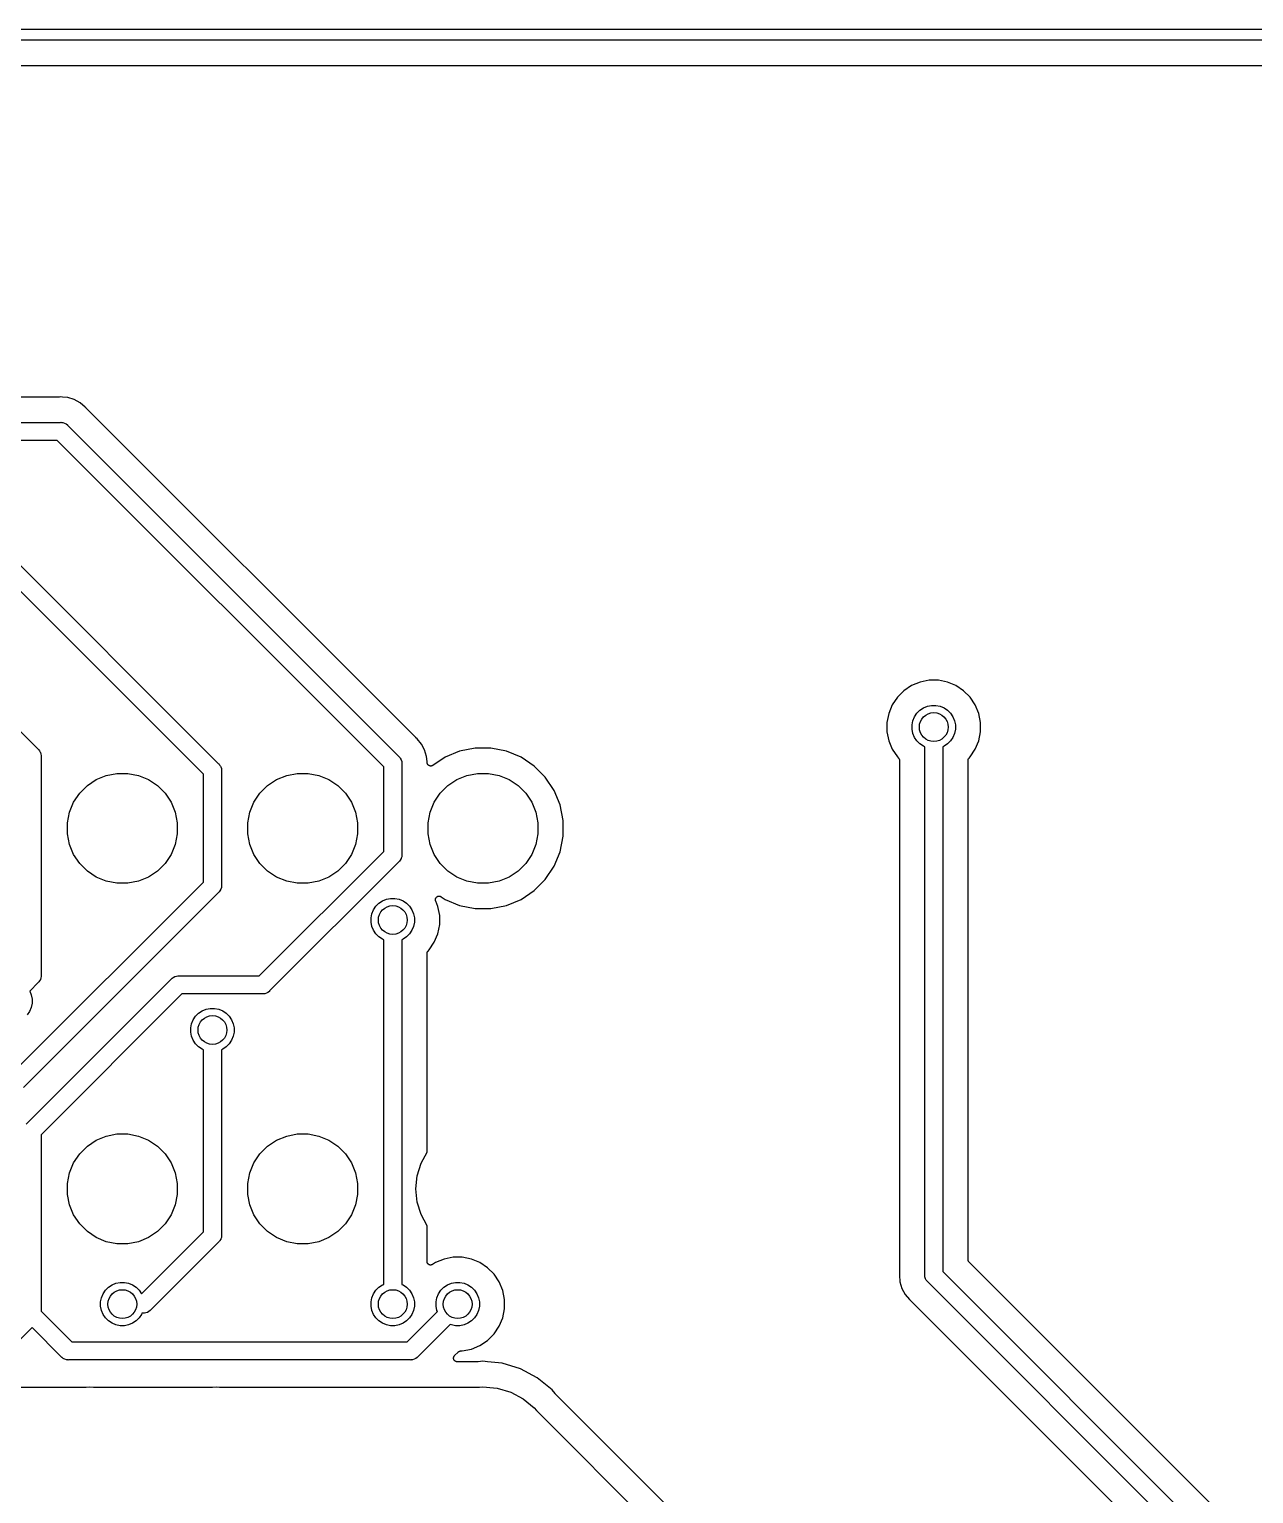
# Model space of a CAD drawing. Extents: x 3.36 to 8.33, y -5.94 to -3.6.
# Drawn here: x 7.321 to 7.99, y -4.399 to -3.599 of the extents above; entities that cross this region are included whole.
import ezdxf

# ---------------------------------------------------------------- set-up
doc = ezdxf.new("R2010")
doc.units = 0
doc.header["$MEASUREMENT"] = 0
doc.layers.add('BLACK', color=7, linetype='CONTINUOUS')

msp = doc.modelspace()

# ---------------------------------------------------------------- linework, layer by layer
at = {"layer": 'BLACK', "linetype": 'CONTINUOUS'}
for p, q in [((3.36629, -3.59941), (8.32663, -3.59941)), ((8.32382, -3.60531), (3.36909, -3.60531)), ((3.38484, -3.61909), (8.30807, -3.61909)), ((7.33757, -3.8002), (4.76283, -3.8002)), ((7.33765, -3.80019), (7.33757, -3.8002)), ((7.33773, -3.80019), (7.33765, -3.80019)), ((7.33776, -3.80019), (7.33773, -3.80019)), ((7.33858, -3.80011), (7.33776, -3.80019)), ((7.3394, -3.80019), (7.33858, -3.80011)), ((7.33941, -3.80019), (7.3394, -3.80019)), ((7.34225, -3.80047), (7.33941, -3.80019)), ((7.34577, -3.80154), (7.34225, -3.80047)), ((7.34902, -3.80327), (7.34577, -3.80154)), ((7.35187, -3.80561), (7.34902, -3.80327)), ((7.35239, -3.80625), (7.35187, -3.80561)), ((7.35245, -3.80631), (7.35239, -3.80625)), ((7.3525, -3.80637), (7.35245, -3.80631)), ((7.35252, -3.80639), (7.3525, -3.80637)), ((7.52512, -3.97899), (7.35252, -3.80639)), ((4.76205, -3.81398), (7.33834, -3.81398)), ((7.33834, -3.81398), (7.33858, -3.81395)), ((7.33858, -3.81395), (7.33882, -3.81398)), ((7.33882, -3.81398), (7.33882, -3.81398)), ((7.33882, -3.81398), (7.33955, -3.81405)), ((7.33955, -3.81405), (7.34048, -3.81433)), ((7.34048, -3.81433), (7.34133, -3.81479)), ((7.34133, -3.81479), (7.34208, -3.8154)), ((7.34208, -3.8154), (7.34223, -3.81559)), ((7.34223, -3.81559), (7.52299, -3.99635)), ((7.33654, -3.82382), (4.76385, -3.82382)), ((7.51476, -4.00204), (7.33654, -3.82382)), ((7.25956, -3.83527), (7.42457, -4.00029)), ((7.41634, -4.00598), (7.25387, -3.8435)), ((7.18801, -3.85428), (7.32614, -3.99241)), ((7.8075, -3.95571), (7.80284, -3.95764)), ((7.81244, -3.95472), (7.8075, -3.95571)), ((7.81748, -3.95472), (7.81244, -3.95472)), ((7.82243, -3.95571), (7.81748, -3.95472)), ((7.82708, -3.95764), (7.82243, -3.95571)), ((7.79508, -3.964), (7.79228, -3.96819)), ((7.79865, -3.96044), (7.79508, -3.964)), ((7.80284, -3.95764), (7.79865, -3.96044)), ((7.83127, -3.96044), (7.82708, -3.95764)), ((7.83484, -3.964), (7.83127, -3.96044)), ((7.83764, -3.96819), (7.83484, -3.964)), ((7.79035, -3.97285), (7.78937, -3.97779)), ((7.79228, -3.96819), (7.79035, -3.97285)), ((7.80449, -3.97472), (7.80579, -3.97279)), ((7.80579, -3.97279), (7.80743, -3.97114)), ((7.80743, -3.97114), (7.80937, -3.96985)), ((7.80937, -3.96985), (7.81152, -3.96896)), ((7.81152, -3.96896), (7.8138, -3.9685)), ((7.8138, -3.9685), (7.81612, -3.9685)), ((7.81612, -3.9685), (7.81841, -3.96896)), ((7.81841, -3.96896), (7.82056, -3.96985)), ((7.82056, -3.96985), (7.82249, -3.97114)), ((7.82249, -3.97114), (7.82413, -3.97279)), ((7.82413, -3.97279), (7.82543, -3.97472)), ((7.83957, -3.97285), (7.83764, -3.96819)), ((7.84055, -3.97779), (7.83957, -3.97285)), ((7.53219, -3.98606), (7.52512, -3.97899)), ((7.78937, -3.97779), (7.78937, -3.98284)), ((7.80315, -3.97915), (7.8036, -3.97687)), ((7.80315, -3.98148), (7.80315, -3.97915)), ((7.8036, -3.97687), (7.80449, -3.97472)), ((7.82543, -3.97472), (7.82632, -3.97687)), ((7.82632, -3.97687), (7.82677, -3.97915)), ((7.82677, -3.97915), (7.82677, -3.98148)), ((7.84055, -3.98284), (7.84055, -3.97779)), ((7.53225, -3.98611), (7.53219, -3.98606)), ((7.53231, -3.98617), (7.53225, -3.98611)), ((7.53233, -3.98619), (7.53231, -3.98617)), ((7.53297, -3.98671), (7.53233, -3.98619)), ((7.53531, -3.98956), (7.53297, -3.98671)), ((7.78937, -3.98284), (7.79035, -3.98778)), ((7.79035, -3.98778), (7.79228, -3.99244)), ((7.8036, -3.98376), (7.80315, -3.98148)), ((7.80449, -3.98591), (7.8036, -3.98376)), ((7.80579, -3.98784), (7.80449, -3.98591)), ((7.80743, -3.98949), (7.80579, -3.98784)), ((7.82413, -3.98784), (7.82249, -3.98949)), ((7.82543, -3.98591), (7.82413, -3.98784)), ((7.82632, -3.98376), (7.82543, -3.98591)), ((7.82677, -3.98148), (7.82632, -3.98376)), ((7.83764, -3.99244), (7.83957, -3.98778)), ((7.83957, -3.98778), (7.84055, -3.98284)), ((7.32614, -3.99241), (7.32633, -3.99257)), ((7.32633, -3.99257), (7.32649, -3.99275)), ((7.32649, -3.99275), (7.32649, -3.99275)), ((7.32649, -3.99275), (7.32695, -3.99332)), ((7.32695, -3.99332), (7.32731, -3.99399)), ((7.32731, -3.99399), (7.3274, -3.99417)), ((7.3274, -3.99417), (7.32768, -3.9951)), ((7.32768, -3.9951), (7.32776, -3.99582)), ((7.32776, -3.99582), (7.32776, -3.99582)), ((7.32776, -3.99582), (7.32778, -3.99606)), ((7.32778, -3.99606), (7.32776, -3.9963)), ((7.32776, -3.9963), (7.32776, -4.1159)), ((7.52299, -3.99635), (7.52318, -3.9965)), ((7.52318, -3.9965), (7.52334, -3.99669)), ((7.52334, -3.99669), (7.52334, -3.99669)), ((7.52334, -3.99669), (7.52359, -3.997)), ((7.53705, -3.99281), (7.53531, -3.98956)), ((7.53812, -3.99633), (7.53705, -3.99281)), ((7.53839, -3.99917), (7.53812, -3.99633)), ((7.5482, -3.99678), (7.54151, -4.00125)), ((7.55617, -3.99348), (7.5482, -3.99678)), ((7.56463, -3.9918), (7.55617, -3.99348)), ((7.57325, -3.9918), (7.56463, -3.9918)), ((7.58171, -3.99348), (7.57325, -3.9918)), ((7.58968, -3.99678), (7.58171, -3.99348)), ((7.59685, -4.00157), (7.58968, -3.99678)), ((7.79228, -3.99244), (7.79508, -3.99663)), ((7.79508, -3.99663), (7.79568, -3.99723)), ((7.80937, -3.99078), (7.80743, -3.98949)), ((7.81004, -3.99106), (7.80937, -3.99078)), ((7.81004, -4.27929), (7.81004, -3.99106)), ((7.82056, -3.99078), (7.81988, -3.99106)), ((7.81988, -3.99106), (7.81988, -4.27749)), ((7.82249, -3.98949), (7.82056, -3.99078)), ((7.83424, -3.99723), (7.83484, -3.99663)), ((7.83484, -3.99663), (7.83764, -3.99244)), ((7.42457, -4.00029), (7.42476, -4.00044)), ((7.42476, -4.00044), (7.42491, -4.00063)), ((7.42491, -4.00063), (7.42537, -4.00119)), ((7.42537, -4.00119), (7.42563, -4.00168)), ((7.42563, -4.00168), (7.42583, -4.00204)), ((7.42583, -4.00204), (7.42611, -4.00297)), ((7.42611, -4.00297), (7.42618, -4.0037)), ((7.42618, -4.0037), (7.42618, -4.0037)), ((7.42618, -4.0037), (7.4262, -4.00394)), ((7.4262, -4.00394), (7.42618, -4.00418)), ((7.42618, -4.00418), (7.42618, -4.06669)), ((7.51476, -4.04816), (7.51476, -4.00204)), ((7.52359, -3.997), (7.5238, -3.99725)), ((7.5238, -3.99725), (7.52425, -3.99811)), ((7.52425, -3.99811), (7.52454, -3.99904)), ((7.52454, -3.99904), (7.52461, -3.99976)), ((7.52461, -3.99976), (7.52461, -3.99976)), ((7.52461, -3.99976), (7.52463, -4)), ((7.52463, -4), (7.52461, -4.00024)), ((7.52461, -4.00024), (7.52461, -4.04996)), ((7.5384, -3.99918), (7.53839, -3.99917)), ((7.53846, -3.99981), (7.5384, -3.99918)), ((7.53848, -3.9999), (7.53846, -3.99981)), ((7.53848, -3.99999), (7.53848, -3.9999)), ((7.53851, -4.00008), (7.53848, -3.99999)), ((7.53853, -4.00018), (7.53851, -4.00008)), ((7.53857, -4.00027), (7.53853, -4.00018)), ((7.53859, -4.00036), (7.53857, -4.00027)), ((7.53864, -4.00045), (7.53859, -4.00036)), ((7.53868, -4.00054), (7.53864, -4.00045)), ((7.53873, -4.00061), (7.53868, -4.00054)), ((7.53877, -4.0007), (7.53873, -4.00061)), ((7.53884, -4.00077), (7.53877, -4.0007)), ((7.53889, -4.00086), (7.53884, -4.00077)), ((7.53896, -4.00092), (7.53889, -4.00086)), ((7.53901, -4.00099), (7.53896, -4.00092)), ((7.53909, -4.00106), (7.53901, -4.00099)), ((7.53916, -4.00113), (7.53909, -4.00106)), ((7.53924, -4.00118), (7.53916, -4.00113)), ((7.53931, -4.00124), (7.53924, -4.00118)), ((7.5394, -4.00129), (7.53931, -4.00124)), ((7.53948, -4.00135), (7.5394, -4.00129)), ((7.53957, -4.00138), (7.53948, -4.00135)), ((7.53965, -4.00143), (7.53957, -4.00138)), ((7.53974, -4.00146), (7.53965, -4.00143)), ((7.53984, -4.00149), (7.53974, -4.00146)), ((7.53992, -4.00151), (7.53984, -4.00149)), ((7.54001, -4.00154), (7.53992, -4.00151)), ((7.54011, -4.00155), (7.54001, -4.00154)), ((7.54021, -4.00157), (7.54011, -4.00155)), ((7.5403, -4.00157), (7.54021, -4.00157)), ((7.54039, -4.00158), (7.5403, -4.00157)), ((7.54049, -4.00157), (7.54039, -4.00158)), ((7.5406, -4.00157), (7.54049, -4.00157)), ((7.54069, -4.00156), (7.5406, -4.00157)), ((7.54078, -4.00155), (7.54069, -4.00156)), ((7.54087, -4.00152), (7.54078, -4.00155)), ((7.54097, -4.0015), (7.54087, -4.00152)), ((7.54106, -4.00147), (7.54097, -4.0015)), ((7.54115, -4.00144), (7.54106, -4.00147)), ((7.54124, -4.0014), (7.54115, -4.00144)), ((7.54133, -4.00136), (7.54124, -4.0014)), ((7.54141, -4.00131), (7.54133, -4.00136)), ((7.54149, -4.00127), (7.54141, -4.00131)), ((7.54151, -4.00125), (7.54149, -4.00127)), ((7.60295, -4.00767), (7.59685, -4.00157)), ((7.79568, -3.99723), (7.79569, -3.99723)), ((7.79569, -3.99723), (7.79569, -3.99723)), ((7.79569, -3.99723), (7.79569, -3.99723)), ((7.79569, -3.99723), (7.7957, -3.99725)), ((7.7957, -3.99725), (7.79582, -3.99739)), ((7.79582, -3.99739), (7.79593, -3.99753)), ((7.79593, -3.99753), (7.79594, -3.99754)), ((7.79594, -3.99754), (7.79594, -3.99755)), ((7.79594, -3.99755), (7.79603, -3.99771)), ((7.79603, -3.99771), (7.79611, -3.99787)), ((7.79611, -3.99787), (7.79611, -3.99788)), ((7.79611, -3.99788), (7.79612, -3.99789)), ((7.79612, -3.99789), (7.79617, -3.99806)), ((7.79617, -3.99806), (7.79622, -3.99824)), ((7.79622, -3.99824), (7.79622, -3.99825)), ((7.79622, -3.99825), (7.79623, -3.99826)), ((7.79623, -3.99826), (7.79624, -3.99844)), ((7.79624, -3.99844), (7.79626, -3.99862)), ((7.79626, -3.99862), (7.79626, -4.27851)), ((7.83366, -3.99859), (7.83368, -3.99841)), ((7.83366, -3.99861), (7.83366, -3.99859)), ((7.83366, -3.99862), (7.83366, -3.99861)), ((7.83366, -3.99861), (7.83366, -3.99861)), ((7.83366, -3.99861), (7.83366, -3.99861)), ((7.83366, -4.27097), (7.83366, -3.99862)), ((7.83368, -3.99841), (7.8337, -3.99823)), ((7.8337, -3.99821), (7.83376, -3.99804)), ((7.8337, -3.99822), (7.8337, -3.99821)), ((7.8337, -3.99823), (7.8337, -3.99822)), ((7.83376, -3.99804), (7.83381, -3.99786)), ((7.83381, -3.99786), (7.83382, -3.99785)), ((7.83382, -3.99784), (7.83391, -3.99769)), ((7.83382, -3.99785), (7.83382, -3.99784)), ((7.83391, -3.99769), (7.83399, -3.99752)), ((7.83399, -3.99752), (7.834, -3.99752)), ((7.834, -3.99752), (7.83401, -3.99751)), ((7.83401, -3.99751), (7.83412, -3.99737)), ((7.83412, -3.99737), (7.83424, -3.99723)), ((7.34879, -4.01645), (7.35297, -4.01227)), ((7.35297, -4.01227), (7.35788, -4.00899)), ((7.35788, -4.00899), (7.36334, -4.00673)), ((7.36334, -4.00673), (7.36914, -4.00557)), ((7.36914, -4.00557), (7.37505, -4.00557)), ((7.37505, -4.00557), (7.38084, -4.00673)), ((7.38084, -4.00673), (7.3863, -4.00899)), ((7.3863, -4.00899), (7.39121, -4.01227)), ((7.39121, -4.01227), (7.39539, -4.01645)), ((7.41634, -4.06489), (7.41634, -4.00598)), ((7.44721, -4.01645), (7.45139, -4.01227)), ((7.45139, -4.01227), (7.45631, -4.00899)), ((7.45631, -4.00899), (7.46177, -4.00673)), ((7.46177, -4.00673), (7.46756, -4.00557)), ((7.46756, -4.00557), (7.47347, -4.00557)), ((7.47347, -4.00557), (7.47927, -4.00673)), ((7.47927, -4.00673), (7.48473, -4.00899)), ((7.48473, -4.00899), (7.48964, -4.01227)), ((7.48964, -4.01227), (7.49382, -4.01645)), ((7.54564, -4.01645), (7.54982, -4.01227)), ((7.54982, -4.01227), (7.55473, -4.00899)), ((7.55473, -4.00899), (7.56019, -4.00673)), ((7.56019, -4.00673), (7.56599, -4.00557)), ((7.56599, -4.00557), (7.5719, -4.00557)), ((7.5719, -4.00557), (7.57769, -4.00673)), ((7.57769, -4.00673), (7.58315, -4.00899)), ((7.58315, -4.00899), (7.58806, -4.01227)), ((7.58806, -4.01227), (7.59224, -4.01645)), ((7.60774, -4.01484), (7.60295, -4.00767)), ((7.3455, -4.02136), (7.34879, -4.01645)), ((7.39539, -4.01645), (7.39868, -4.02136)), ((7.44393, -4.02136), (7.44721, -4.01645)), ((7.49382, -4.01645), (7.4971, -4.02136)), ((7.54236, -4.02136), (7.54564, -4.01645)), ((7.59224, -4.01645), (7.59553, -4.02136)), ((7.61104, -4.0228), (7.60774, -4.01484)), ((7.34209, -4.03262), (7.34324, -4.02682)), ((7.34324, -4.02682), (7.3455, -4.02136)), ((7.39868, -4.02136), (7.40094, -4.02682)), ((7.40094, -4.02682), (7.40209, -4.03262)), ((7.44052, -4.03262), (7.44167, -4.02682)), ((7.44167, -4.02682), (7.44393, -4.02136)), ((7.4971, -4.02136), (7.49936, -4.02682)), ((7.49936, -4.02682), (7.50052, -4.03262)), ((7.53894, -4.03262), (7.54009, -4.02682)), ((7.54009, -4.02682), (7.54236, -4.02136)), ((7.59553, -4.02136), (7.59779, -4.02682)), ((7.59779, -4.02682), (7.59894, -4.03262)), ((7.61272, -4.03126), (7.61104, -4.0228)), ((7.34209, -4.03853), (7.34209, -4.03262)), ((7.40209, -4.03262), (7.40209, -4.03853)), ((7.44052, -4.03853), (7.44052, -4.03262)), ((7.50052, -4.03262), (7.50052, -4.03853)), ((7.53894, -4.03853), (7.53894, -4.03262)), ((7.59894, -4.03262), (7.59894, -4.03853)), ((7.61272, -4.03989), (7.61272, -4.03126)), ((7.34324, -4.04433), (7.34209, -4.03853)), ((7.3455, -4.04979), (7.34324, -4.04433)), ((7.40094, -4.04433), (7.39868, -4.04979)), ((7.40209, -4.03853), (7.40094, -4.04433)), ((7.44167, -4.04433), (7.44052, -4.03853)), ((7.44393, -4.04979), (7.44167, -4.04433)), ((7.49936, -4.04433), (7.4971, -4.04979)), ((7.50052, -4.03853), (7.49936, -4.04433)), ((7.54009, -4.04433), (7.53894, -4.03853)), ((7.54236, -4.04979), (7.54009, -4.04433)), ((7.59779, -4.04433), (7.59553, -4.04979)), ((7.59894, -4.03853), (7.59779, -4.04433)), ((7.61104, -4.04834), (7.61272, -4.03989)), ((7.34879, -4.0547), (7.3455, -4.04979)), ((7.39868, -4.04979), (7.39539, -4.0547)), ((7.44721, -4.0547), (7.44393, -4.04979)), ((7.44678, -4.11614), (7.51476, -4.04816)), ((7.4971, -4.04979), (7.49382, -4.0547)), ((7.52425, -4.05209), (7.5238, -4.05294)), ((7.52431, -4.05189), (7.52425, -4.05209)), ((7.52454, -4.05116), (7.52431, -4.05189)), ((7.52461, -4.05044), (7.52454, -4.05116)), ((7.52461, -4.04996), (7.52463, -4.0502)), ((7.52463, -4.0502), (7.52461, -4.05044)), ((7.52461, -4.05044), (7.52461, -4.05044)), ((7.54564, -4.0547), (7.54236, -4.04979)), ((7.59553, -4.04979), (7.59224, -4.0547)), ((7.60774, -4.05631), (7.61104, -4.04834)), ((7.35297, -4.05888), (7.34879, -4.0547)), ((7.35788, -4.06216), (7.35297, -4.05888)), ((7.39121, -4.05888), (7.3863, -4.06216)), ((7.39539, -4.0547), (7.39121, -4.05888)), ((7.45139, -4.05888), (7.44721, -4.0547)), ((7.45631, -4.06216), (7.45139, -4.05888)), ((7.52299, -4.05385), (7.45247, -4.12437)), ((7.48964, -4.05888), (7.48473, -4.06216)), ((7.49382, -4.0547), (7.48964, -4.05888)), ((7.52318, -4.05369), (7.52299, -4.05385)), ((7.52334, -4.05351), (7.52318, -4.05369)), ((7.5238, -4.05294), (7.52334, -4.05351)), ((7.54982, -4.05888), (7.54564, -4.0547)), ((7.55473, -4.06216), (7.54982, -4.05888)), ((7.58806, -4.05888), (7.58315, -4.06216)), ((7.59224, -4.0547), (7.58806, -4.05888)), ((7.60295, -4.06348), (7.60774, -4.05631)), ((7.31121, -4.17002), (7.41634, -4.06489)), ((7.36334, -4.06442), (7.35788, -4.06216)), ((7.36914, -4.06557), (7.36334, -4.06442)), ((7.37505, -4.06557), (7.36914, -4.06557)), ((7.38084, -4.06442), (7.37505, -4.06557)), ((7.3863, -4.06216), (7.38084, -4.06442)), ((7.42611, -4.06789), (7.42583, -4.06882)), ((7.42618, -4.06717), (7.42611, -4.06789)), ((7.42618, -4.06669), (7.4262, -4.06693)), ((7.4262, -4.06693), (7.42618, -4.06717)), ((7.42618, -4.06717), (7.42618, -4.06717)), ((7.46177, -4.06442), (7.45631, -4.06216)), ((7.46756, -4.06557), (7.46177, -4.06442)), ((7.47347, -4.06557), (7.46756, -4.06557)), ((7.47927, -4.06442), (7.47347, -4.06557)), ((7.48473, -4.06216), (7.47927, -4.06442)), ((7.56019, -4.06442), (7.55473, -4.06216)), ((7.56599, -4.06557), (7.56019, -4.06442)), ((7.5719, -4.06557), (7.56599, -4.06557)), ((7.57769, -4.06442), (7.5719, -4.06557)), ((7.58315, -4.06216), (7.57769, -4.06442)), ((7.59685, -4.06958), (7.60295, -4.06348)), ((7.42457, -4.07058), (7.31816, -4.17698)), ((7.42476, -4.07043), (7.42457, -4.07058)), ((7.42491, -4.07024), (7.42476, -4.07043)), ((7.42533, -4.06973), (7.42491, -4.07024)), ((7.42491, -4.07024), (7.42491, -4.07024)), ((7.42537, -4.06968), (7.42533, -4.06973)), ((7.42583, -4.06882), (7.42537, -4.06968)), ((7.51051, -4.0781), (7.51216, -4.07646)), ((7.51216, -4.07646), (7.51409, -4.07516)), ((7.51409, -4.07516), (7.51624, -4.07427)), ((7.51624, -4.07427), (7.51852, -4.07382)), ((7.51852, -4.07382), (7.52085, -4.07382)), ((7.52085, -4.07382), (7.52313, -4.07427)), ((7.52313, -4.07427), (7.52528, -4.07516)), ((7.52528, -4.07516), (7.52721, -4.07646)), ((7.52721, -4.07646), (7.52886, -4.0781)), ((7.54296, -4.07452), (7.54298, -4.07433)), ((7.54296, -4.07453), (7.54296, -4.07452)), ((7.54297, -4.07472), (7.54296, -4.07453)), ((7.54296, -4.07453), (7.54296, -4.07453)), ((7.54299, -4.07491), (7.54297, -4.07472)), ((7.54298, -4.07433), (7.543, -4.07415)), ((7.54304, -4.07509), (7.54299, -4.07491)), ((7.54299, -4.07491), (7.54299, -4.07491)), ((7.54299, -4.07491), (7.54299, -4.07491)), ((7.543, -4.07414), (7.54306, -4.07396)), ((7.543, -4.07415), (7.543, -4.07414)), ((7.543, -4.07414), (7.543, -4.07414)), ((7.5431, -4.07528), (7.54304, -4.07509)), ((7.54306, -4.07396), (7.54311, -4.07378)), ((7.54311, -4.0753), (7.5431, -4.07528)), ((7.5431, -4.07528), (7.5431, -4.07528)), ((7.5431, -4.07528), (7.5431, -4.07528)), ((7.5431, -4.07528), (7.5431, -4.07528)), ((7.54311, -4.07378), (7.5432, -4.07361)), ((7.54311, -4.07378), (7.54311, -4.07378)), ((7.54311, -4.07378), (7.54311, -4.07378)), ((7.54429, -4.07817), (7.54311, -4.0753)), ((7.5432, -4.07361), (7.5433, -4.07344)), ((7.5433, -4.07344), (7.54341, -4.0733)), ((7.5433, -4.07344), (7.5433, -4.07344)), ((7.5433, -4.07344), (7.5433, -4.07344)), ((7.54341, -4.0733), (7.54354, -4.07315)), ((7.54354, -4.07314), (7.54369, -4.07303)), ((7.54354, -4.07315), (7.54354, -4.07314)), ((7.54354, -4.07315), (7.54354, -4.07315)), ((7.54369, -4.07303), (7.54384, -4.07291)), ((7.54384, -4.0729), (7.544, -4.07282)), ((7.54384, -4.07291), (7.54384, -4.0729)), ((7.54384, -4.0729), (7.54384, -4.0729)), ((7.544, -4.07282), (7.54418, -4.07273)), ((7.54418, -4.07272), (7.54436, -4.07267)), ((7.54418, -4.07273), (7.54418, -4.07272)), ((7.54418, -4.07273), (7.54418, -4.07273)), ((7.54436, -4.07267), (7.54455, -4.07262)), ((7.54455, -4.07262), (7.54473, -4.0726)), ((7.54455, -4.07262), (7.54455, -4.07262)), ((7.54455, -4.07262), (7.54455, -4.07262)), ((7.54473, -4.0726), (7.54493, -4.07258)), ((7.54493, -4.07258), (7.54493, -4.07258)), ((7.54493, -4.07258), (7.54493, -4.07258)), ((7.54493, -4.07258), (7.54512, -4.0726)), ((7.54512, -4.0726), (7.54531, -4.07262)), ((7.54531, -4.07262), (7.54531, -4.07262)), ((7.54531, -4.07262), (7.54532, -4.07262)), ((7.54532, -4.07262), (7.5455, -4.07268)), ((7.5455, -4.07268), (7.54568, -4.07273)), ((7.54568, -4.07273), (7.54568, -4.07273)), ((7.54568, -4.07273), (7.54568, -4.07273)), ((7.54568, -4.07273), (7.54586, -4.07282)), ((7.54586, -4.07282), (7.54602, -4.07291)), ((7.54602, -4.07291), (7.5482, -4.07437)), ((7.5482, -4.07437), (7.55617, -4.07767)), ((7.58171, -4.07767), (7.58968, -4.07437)), ((7.58968, -4.07437), (7.59685, -4.06958)), ((7.50787, -4.08447), (7.50833, -4.08218)), ((7.50787, -4.08679), (7.50787, -4.08447)), ((7.50833, -4.08218), (7.50922, -4.08004)), ((7.50922, -4.08004), (7.51051, -4.0781)), ((7.52886, -4.0781), (7.53015, -4.08004)), ((7.53015, -4.08004), (7.53104, -4.08218)), ((7.53104, -4.08218), (7.5315, -4.08447)), ((7.5315, -4.08447), (7.5315, -4.08679)), ((7.54528, -4.08311), (7.54429, -4.07817)), ((7.54528, -4.08815), (7.54528, -4.08311)), ((7.55617, -4.07767), (7.56463, -4.07935)), ((7.56463, -4.07935), (7.57325, -4.07935)), ((7.57325, -4.07935), (7.58171, -4.07767)), ((7.50833, -4.08908), (7.50787, -4.08679)), ((7.50922, -4.09122), (7.50833, -4.08908)), ((7.51051, -4.09316), (7.50922, -4.09122)), ((7.53015, -4.09122), (7.52886, -4.09316)), ((7.53104, -4.08908), (7.53015, -4.09122)), ((7.5315, -4.08679), (7.53104, -4.08908)), ((7.54429, -4.09309), (7.54528, -4.08815)), ((7.51216, -4.0948), (7.51051, -4.09316)), ((7.51409, -4.0961), (7.51216, -4.0948)), ((7.51476, -4.09638), (7.51409, -4.0961)), ((7.51476, -4.28453), (7.51476, -4.09638)), ((7.52528, -4.0961), (7.52461, -4.09638)), ((7.52461, -4.09638), (7.52461, -4.28453)), ((7.52721, -4.0948), (7.52528, -4.0961)), ((7.52886, -4.09316), (7.52721, -4.0948)), ((7.53956, -4.10194), (7.54236, -4.09775)), ((7.54236, -4.09775), (7.54429, -4.09309)), ((7.53839, -4.10391), (7.53841, -4.10373)), ((7.53839, -4.10393), (7.53839, -4.10391)), ((7.53839, -4.10394), (7.53839, -4.10393)), ((7.53839, -4.10393), (7.53839, -4.10393)), ((7.53839, -4.10393), (7.53839, -4.10393)), ((7.53839, -4.21234), (7.53839, -4.10394)), ((7.53841, -4.10373), (7.53842, -4.10355)), ((7.53842, -4.10355), (7.53843, -4.10354)), ((7.53843, -4.10353), (7.53848, -4.10335)), ((7.53843, -4.10354), (7.53843, -4.10353)), ((7.53848, -4.10335), (7.53854, -4.10318)), ((7.53854, -4.10317), (7.53855, -4.10316)), ((7.53854, -4.10318), (7.53854, -4.10317)), ((7.53855, -4.10316), (7.53863, -4.103)), ((7.53863, -4.103), (7.53872, -4.10284)), ((7.53872, -4.10284), (7.53873, -4.10283)), ((7.53873, -4.10282), (7.53885, -4.10268)), ((7.53873, -4.10283), (7.53873, -4.10282)), ((7.53885, -4.10268), (7.53896, -4.10254)), ((7.53896, -4.10254), (7.53956, -4.10194)), ((7.32776, -4.11638), (7.32768, -4.11711)), ((7.32776, -4.1159), (7.32778, -4.11614)), ((7.32778, -4.11614), (7.32776, -4.11638)), ((7.32776, -4.11638), (7.32776, -4.11638)), ((7.39981, -4.11695), (7.40067, -4.11649)), ((7.40067, -4.11649), (7.40159, -4.11621)), ((7.40067, -4.11649), (7.40067, -4.11649)), ((7.40159, -4.11621), (7.40232, -4.11614)), ((7.40232, -4.11614), (7.40256, -4.11612)), ((7.40232, -4.11614), (7.40232, -4.11614)), ((7.40256, -4.11612), (7.4028, -4.11614)), ((7.4028, -4.11614), (7.44678, -4.11614)), ((7.31953, -4.19714), (7.39891, -4.11775)), ((7.32614, -4.11979), (7.32153, -4.12441)), ((7.32153, -4.12441), (7.32238, -4.12648)), ((7.32633, -4.11964), (7.32614, -4.11979)), ((7.32649, -4.11945), (7.32633, -4.11964)), ((7.32695, -4.11889), (7.32649, -4.11945)), ((7.32649, -4.11945), (7.32649, -4.11945)), ((7.3274, -4.11803), (7.32695, -4.11888)), ((7.32695, -4.11888), (7.32695, -4.11889)), ((7.32768, -4.11711), (7.3274, -4.11803)), ((7.39891, -4.11775), (7.39906, -4.11757)), ((7.39906, -4.11757), (7.39929, -4.11738)), ((7.39929, -4.11738), (7.39981, -4.11695)), ((7.45232, -4.12456), (7.45157, -4.12517)), ((7.45247, -4.12437), (7.45232, -4.12456)), ((7.32238, -4.12648), (7.32283, -4.12876)), ((7.32283, -4.13108), (7.32238, -4.13337)), ((7.32283, -4.12876), (7.32283, -4.13108)), ((7.4046, -4.12598), (7.32776, -4.20283)), ((7.44858, -4.12598), (7.4046, -4.12598)), ((7.44882, -4.12601), (7.44858, -4.12598)), ((7.44906, -4.12598), (7.44882, -4.12601)), ((7.44978, -4.12591), (7.44906, -4.12598)), ((7.44906, -4.12598), (7.44906, -4.12598)), ((7.45071, -4.12563), (7.44978, -4.12591)), ((7.45157, -4.12517), (7.45071, -4.12563)), ((7.32149, -4.13552), (7.3202, -4.13745)), ((7.32238, -4.13337), (7.32149, -4.13552)), ((7.4099, -4.14222), (7.41079, -4.14007)), ((7.41079, -4.14007), (7.41209, -4.13814)), ((7.41209, -4.13814), (7.41373, -4.1365)), ((7.41373, -4.1365), (7.41567, -4.1352)), ((7.41567, -4.1352), (7.41781, -4.13431)), ((7.41781, -4.13431), (7.4201, -4.13386)), ((7.4201, -4.13386), (7.42242, -4.13386)), ((7.42242, -4.13386), (7.4247, -4.13431)), ((7.4247, -4.13431), (7.42685, -4.1352)), ((7.42685, -4.1352), (7.42879, -4.1365)), ((7.42879, -4.1365), (7.43043, -4.13814)), ((7.43043, -4.13814), (7.43173, -4.14007)), ((7.43173, -4.14007), (7.43262, -4.14222)), ((7.40945, -4.14451), (7.4099, -4.14222)), ((7.40945, -4.14683), (7.40945, -4.14451)), ((7.4099, -4.14911), (7.40945, -4.14683)), ((7.43262, -4.14222), (7.43307, -4.14451)), ((7.43307, -4.14683), (7.43262, -4.14911)), ((7.43307, -4.14451), (7.43307, -4.14683)), ((7.41079, -4.15126), (7.4099, -4.14911)), ((7.41209, -4.1532), (7.41079, -4.15126)), ((7.41373, -4.15484), (7.41209, -4.1532)), ((7.41567, -4.15614), (7.41373, -4.15484)), ((7.41634, -4.15642), (7.41567, -4.15614)), ((7.41634, -4.25584), (7.41634, -4.15642)), ((7.42685, -4.15614), (7.42618, -4.15641)), ((7.42618, -4.15641), (7.42618, -4.25763)), ((7.42879, -4.15484), (7.42685, -4.15614)), ((7.43043, -4.1532), (7.42879, -4.15484)), ((7.43173, -4.15126), (7.43043, -4.1532)), ((7.43262, -4.14911), (7.43173, -4.15126)), ((7.32776, -4.20283), (7.32776, -4.29914)), ((7.35788, -4.20584), (7.36334, -4.20358)), ((7.36334, -4.20358), (7.36914, -4.20243)), ((7.36914, -4.20243), (7.37505, -4.20243)), ((7.37505, -4.20243), (7.38084, -4.20358)), ((7.38084, -4.20358), (7.3863, -4.20584)), ((7.45631, -4.20584), (7.46177, -4.20358)), ((7.46177, -4.20358), (7.46756, -4.20243)), ((7.46756, -4.20243), (7.47347, -4.20243)), ((7.47347, -4.20243), (7.47927, -4.20358)), ((7.47927, -4.20358), (7.48473, -4.20584)), ((7.34879, -4.2133), (7.35297, -4.20912)), ((7.35297, -4.20912), (7.35788, -4.20584)), ((7.3863, -4.20584), (7.39121, -4.20912)), ((7.39121, -4.20912), (7.39539, -4.2133)), ((7.44721, -4.2133), (7.45139, -4.20912)), ((7.45139, -4.20912), (7.45631, -4.20584)), ((7.48473, -4.20584), (7.48964, -4.20912)), ((7.48964, -4.20912), (7.49382, -4.2133)), ((7.53513, -4.21842), (7.53839, -4.21234)), ((7.34324, -4.22367), (7.3455, -4.21821)), ((7.3455, -4.21821), (7.34879, -4.2133)), ((7.39539, -4.2133), (7.39868, -4.21821)), ((7.39868, -4.21821), (7.40094, -4.22367)), ((7.44167, -4.22367), (7.44393, -4.21821)), ((7.44393, -4.21821), (7.44721, -4.2133)), ((7.49382, -4.2133), (7.4971, -4.21821)), ((7.4971, -4.21821), (7.49936, -4.22367)), ((7.53305, -4.22529), (7.53513, -4.21842)), ((7.34209, -4.22947), (7.34324, -4.22367)), ((7.40094, -4.22367), (7.40209, -4.22947)), ((7.44052, -4.22947), (7.44167, -4.22367)), ((7.49936, -4.22367), (7.50052, -4.22947)), ((7.53235, -4.23243), (7.53305, -4.22529)), ((7.34209, -4.23538), (7.34209, -4.22947)), ((7.34324, -4.24118), (7.34209, -4.23538)), ((7.40209, -4.23538), (7.40094, -4.24118)), ((7.40209, -4.22947), (7.40209, -4.23538)), ((7.44052, -4.23538), (7.44052, -4.22947)), ((7.44167, -4.24118), (7.44052, -4.23538)), ((7.50052, -4.23538), (7.49936, -4.24118)), ((7.50052, -4.22947), (7.50052, -4.23538)), ((7.53305, -4.23956), (7.53235, -4.23243)), ((7.3455, -4.24664), (7.34324, -4.24118)), ((7.40094, -4.24118), (7.39868, -4.24664)), ((7.44393, -4.24664), (7.44167, -4.24118)), ((7.49936, -4.24118), (7.4971, -4.24664)), ((7.53513, -4.24643), (7.53305, -4.23956)), ((7.34879, -4.25155), (7.3455, -4.24664)), ((7.35297, -4.25573), (7.34879, -4.25155)), ((7.39539, -4.25155), (7.39121, -4.25573)), ((7.39868, -4.24664), (7.39539, -4.25155)), ((7.44721, -4.25155), (7.44393, -4.24664)), ((7.45139, -4.25573), (7.44721, -4.25155)), ((7.49382, -4.25155), (7.48964, -4.25573)), ((7.4971, -4.24664), (7.49382, -4.25155)), ((7.53839, -4.25251), (7.53513, -4.24643)), ((7.53839, -4.272), (7.53839, -4.25251)), ((7.35788, -4.25901), (7.35297, -4.25573)), ((7.36334, -4.26127), (7.35788, -4.25901)), ((7.3863, -4.25901), (7.38084, -4.26127)), ((7.38251, -4.28967), (7.41634, -4.25584)), ((7.39121, -4.25573), (7.3863, -4.25901)), ((7.42537, -4.26062), (7.42518, -4.26085)), ((7.42583, -4.25977), (7.42537, -4.26062)), ((7.42586, -4.25966), (7.42583, -4.25977)), ((7.42611, -4.25884), (7.42586, -4.25966)), ((7.42618, -4.25812), (7.42611, -4.25884)), ((7.42618, -4.25763), (7.4262, -4.25787)), ((7.4262, -4.25787), (7.42618, -4.25812)), ((7.42618, -4.25812), (7.42618, -4.25812)), ((7.45631, -4.25901), (7.45139, -4.25573)), ((7.46177, -4.26127), (7.45631, -4.25901)), ((7.48473, -4.25901), (7.47927, -4.26127)), ((7.48964, -4.25573), (7.48473, -4.25901)), ((7.36914, -4.26243), (7.36334, -4.26127)), ((7.37505, -4.26243), (7.36914, -4.26243)), ((7.38084, -4.26127), (7.37505, -4.26243)), ((7.42457, -4.26152), (7.38751, -4.29858)), ((7.42476, -4.26137), (7.42457, -4.26152)), ((7.42518, -4.26085), (7.42476, -4.26137)), ((7.46756, -4.26243), (7.46177, -4.26127)), ((7.47347, -4.26243), (7.46756, -4.26243)), ((7.47927, -4.26127), (7.47347, -4.26243)), ((7.5384, -4.27218), (7.53839, -4.272)), ((7.53842, -4.27237), (7.5384, -4.27218)), ((7.53842, -4.27238), (7.53842, -4.27237)), ((7.53842, -4.27237), (7.53842, -4.27237)), ((7.53848, -4.27256), (7.53842, -4.27238)), ((7.53853, -4.27274), (7.53848, -4.27256)), ((7.53853, -4.27275), (7.53853, -4.27274)), ((7.53853, -4.27274), (7.53853, -4.27274)), ((7.53862, -4.27291), (7.53853, -4.27275)), ((7.53871, -4.27308), (7.53862, -4.27291)), ((7.53883, -4.27323), (7.53871, -4.27308)), ((7.53871, -4.27308), (7.53871, -4.27308)), ((7.53871, -4.27308), (7.53871, -4.27308)), ((7.53895, -4.27338), (7.53883, -4.27323)), ((7.53896, -4.27338), (7.53895, -4.27338)), ((7.53895, -4.27338), (7.53895, -4.27338)), ((7.53911, -4.27351), (7.53896, -4.27338)), ((7.53925, -4.27362), (7.53911, -4.27351)), ((7.53925, -4.27363), (7.53925, -4.27362)), ((7.53925, -4.27362), (7.53925, -4.27362)), ((7.53942, -4.27372), (7.53925, -4.27363)), ((7.53958, -4.27381), (7.53942, -4.27372)), ((7.53959, -4.27381), (7.53958, -4.27381)), ((7.53977, -4.27387), (7.53959, -4.27381)), ((7.53959, -4.27381), (7.53959, -4.27381)), ((7.53995, -4.27392), (7.53977, -4.27387)), ((7.53996, -4.27392), (7.53995, -4.27392)), ((7.53995, -4.27392), (7.53995, -4.27392)), ((7.54015, -4.27394), (7.53996, -4.27392)), ((7.54033, -4.27396), (7.54015, -4.27394)), ((7.54034, -4.27396), (7.54033, -4.27396)), ((7.54052, -4.27395), (7.54034, -4.27396)), ((7.54034, -4.27396), (7.54034, -4.27396)), ((7.54071, -4.27393), (7.54052, -4.27395)), ((7.54072, -4.27393), (7.54071, -4.27393)), ((7.5409, -4.27388), (7.54072, -4.27393)), ((7.54072, -4.27393), (7.54072, -4.27393)), ((7.54108, -4.27382), (7.5409, -4.27388)), ((7.54109, -4.27382), (7.54108, -4.27382)), ((7.54126, -4.27373), (7.54109, -4.27382)), ((7.54109, -4.27382), (7.54109, -4.27382)), ((7.54143, -4.27365), (7.54126, -4.27373)), ((7.54145, -4.27363), (7.54143, -4.27364)), ((7.54143, -4.27364), (7.54143, -4.27364)), ((7.54143, -4.27364), (7.54143, -4.27364)), ((7.54143, -4.27364), (7.54143, -4.27365)), ((7.543, -4.2726), (7.54145, -4.27363)), ((7.54765, -4.27067), (7.543, -4.2726)), ((7.5526, -4.26969), (7.54765, -4.27067)), ((7.55764, -4.26969), (7.5526, -4.26969)), ((7.56258, -4.27067), (7.55764, -4.26969)), ((7.56724, -4.2726), (7.56258, -4.27067)), ((7.57143, -4.2754), (7.56724, -4.2726)), ((7.575, -4.27896), (7.57143, -4.2754)), ((7.83368, -4.27115), (7.83366, -4.27097)), ((7.83369, -4.27133), (7.83368, -4.27115)), ((7.8337, -4.27134), (7.83369, -4.27133)), ((7.8337, -4.27135), (7.8337, -4.27134)), ((7.83375, -4.27152), (7.8337, -4.27135)), ((7.8338, -4.2717), (7.83375, -4.27152)), ((7.83381, -4.27171), (7.8338, -4.2717)), ((7.83381, -4.27172), (7.83381, -4.27171)), ((7.8339, -4.27188), (7.83381, -4.27172)), ((7.83398, -4.27204), (7.8339, -4.27188)), ((7.83399, -4.27205), (7.83398, -4.27204)), ((7.83399, -4.27206), (7.83399, -4.27205)), ((7.83411, -4.2722), (7.83399, -4.27206)), ((7.83422, -4.27234), (7.83411, -4.2722)), ((7.83423, -4.27235), (7.83422, -4.27234)), ((7.83424, -4.27236), (7.83423, -4.27235)), ((7.83423, -4.27235), (7.83423, -4.27235)), ((7.83423, -4.27235), (7.83423, -4.27235)), ((7.99479, -4.43291), (7.83424, -4.27236)), ((7.36645, -4.28481), (7.3686, -4.28392)), ((7.3686, -4.28392), (7.37088, -4.28346)), ((7.37088, -4.28346), (7.37321, -4.28346)), ((7.37321, -4.28346), (7.37549, -4.28392)), ((7.37549, -4.28392), (7.37764, -4.28481)), ((7.51409, -4.28481), (7.51476, -4.28453)), ((7.52461, -4.28453), (7.52528, -4.28481)), ((7.54952, -4.28481), (7.55167, -4.28392)), ((7.55167, -4.28392), (7.55395, -4.28346)), ((7.55395, -4.28346), (7.55628, -4.28346)), ((7.55628, -4.28346), (7.55856, -4.28392)), ((7.55856, -4.28392), (7.56071, -4.28481)), ((7.5778, -4.28315), (7.575, -4.27896)), ((7.57973, -4.28781), (7.5778, -4.28315)), ((7.79625, -4.27871), (7.79617, -4.27953)), ((7.79617, -4.27953), (7.79653, -4.28319)), ((7.79626, -4.27854), (7.79625, -4.27862)), ((7.79625, -4.27862), (7.79625, -4.27871)), ((7.79626, -4.27851), (7.79626, -4.27854)), ((7.79653, -4.28319), (7.7976, -4.28672)), ((7.81002, -4.27953), (7.81004, -4.27929)), ((7.81004, -4.27977), (7.81002, -4.27953)), ((7.8101, -4.2804), (7.81004, -4.27977)), ((7.81011, -4.28049), (7.8101, -4.2804)), ((7.81039, -4.28142), (7.81011, -4.28049)), ((7.81085, -4.28227), (7.81039, -4.28142)), ((7.81116, -4.28265), (7.81085, -4.28227)), ((7.81146, -4.28302), (7.81116, -4.28265)), ((7.81165, -4.28318), (7.81146, -4.28302)), ((7.97736, -4.44889), (7.81165, -4.28318)), ((7.81988, -4.27749), (7.98559, -4.4432)), ((7.36024, -4.29411), (7.36069, -4.29183)), ((7.36069, -4.29183), (7.36158, -4.28968)), ((7.36158, -4.28968), (7.36287, -4.28775)), ((7.36287, -4.28775), (7.36452, -4.2861)), ((7.36452, -4.2861), (7.36645, -4.28481)), ((7.37764, -4.28481), (7.37958, -4.2861)), ((7.37958, -4.2861), (7.38122, -4.28775)), ((7.38122, -4.28775), (7.38251, -4.28967)), ((7.50787, -4.29411), (7.50833, -4.29183)), ((7.50833, -4.29183), (7.50922, -4.28968)), ((7.50922, -4.28968), (7.51051, -4.28775)), ((7.51051, -4.28775), (7.51216, -4.2861)), ((7.51216, -4.2861), (7.51409, -4.28481)), ((7.52528, -4.28481), (7.52721, -4.2861)), ((7.52721, -4.2861), (7.52886, -4.28775)), ((7.52886, -4.28775), (7.53015, -4.28968)), ((7.53015, -4.28968), (7.53104, -4.29183)), ((7.53104, -4.29183), (7.5315, -4.29411)), ((7.54331, -4.29411), (7.54376, -4.29183)), ((7.54376, -4.29183), (7.54465, -4.28968)), ((7.54465, -4.28968), (7.54594, -4.28775)), ((7.54594, -4.28775), (7.54759, -4.2861)), ((7.54759, -4.2861), (7.54952, -4.28481)), ((7.56071, -4.28481), (7.56265, -4.2861)), ((7.56265, -4.2861), (7.56429, -4.28775)), ((7.56429, -4.28775), (7.56558, -4.28968)), ((7.56558, -4.28968), (7.56648, -4.29183)), ((7.56648, -4.29183), (7.56693, -4.29411)), ((7.58071, -4.29276), (7.57973, -4.28781)), ((7.7976, -4.28672), (7.79934, -4.28997)), ((7.79934, -4.28997), (7.80167, -4.29281)), ((7.32776, -4.29914), (7.34456, -4.31594)), ((7.36024, -4.29644), (7.36024, -4.29411)), ((7.36069, -4.29872), (7.36024, -4.29644)), ((7.36158, -4.30087), (7.36069, -4.29872)), ((7.38279, -4.3002), (7.38251, -4.30087)), ((7.38362, -4.3002), (7.38279, -4.3002)), ((7.38386, -4.30022), (7.38362, -4.3002)), ((7.3841, -4.3002), (7.38386, -4.30022)), ((7.38482, -4.30013), (7.3841, -4.3002)), ((7.3841, -4.3002), (7.3841, -4.3002)), ((7.38575, -4.29984), (7.38482, -4.30013)), ((7.38661, -4.29939), (7.38575, -4.29984)), ((7.38735, -4.29877), (7.38661, -4.29939)), ((7.38751, -4.29858), (7.38735, -4.29877)), ((7.50787, -4.29644), (7.50787, -4.29411)), ((7.50833, -4.29872), (7.50787, -4.29644)), ((7.50922, -4.30087), (7.50833, -4.29872)), ((7.52749, -4.31594), (7.54404, -4.29939)), ((7.53104, -4.29872), (7.53015, -4.30087)), ((7.5315, -4.29644), (7.53104, -4.29872)), ((7.5315, -4.29411), (7.5315, -4.29644)), ((7.54331, -4.29644), (7.54331, -4.29411)), ((7.54376, -4.29872), (7.54331, -4.29644)), ((7.54404, -4.29939), (7.54376, -4.29872)), ((7.56648, -4.29872), (7.56558, -4.30087)), ((7.56693, -4.29644), (7.56648, -4.29872)), ((7.56693, -4.29411), (7.56693, -4.29644)), ((7.57973, -4.30274), (7.58071, -4.2978)), ((7.58071, -4.2978), (7.58071, -4.29276)), ((7.80167, -4.29281), (7.80231, -4.29334)), ((7.80231, -4.29334), (7.80233, -4.29336)), ((7.80233, -4.29336), (7.80239, -4.29342)), ((7.80239, -4.29342), (7.80246, -4.29347)), ((7.80246, -4.29347), (7.96301, -4.45402)), ((7.32283, -4.30814), (7.30089, -4.33008)), ((7.33887, -4.32418), (7.32283, -4.30814)), ((7.36287, -4.3028), (7.36158, -4.30087)), ((7.36452, -4.30445), (7.36287, -4.3028)), ((7.36645, -4.30574), (7.36452, -4.30445)), ((7.3686, -4.30663), (7.36645, -4.30574)), ((7.37088, -4.30709), (7.3686, -4.30663)), ((7.37321, -4.30709), (7.37088, -4.30709)), ((7.37549, -4.30663), (7.37321, -4.30709)), ((7.37764, -4.30574), (7.37549, -4.30663)), ((7.37958, -4.30445), (7.37764, -4.30574)), ((7.38122, -4.3028), (7.37958, -4.30445)), ((7.38251, -4.30087), (7.38122, -4.3028)), ((7.51051, -4.3028), (7.50922, -4.30087)), ((7.51216, -4.30445), (7.51051, -4.3028)), ((7.51409, -4.30574), (7.51216, -4.30445)), ((7.51624, -4.30663), (7.51409, -4.30574)), ((7.51852, -4.30709), (7.51624, -4.30663)), ((7.52085, -4.30709), (7.51852, -4.30709)), ((7.52313, -4.30663), (7.52085, -4.30709)), ((7.52528, -4.30574), (7.52313, -4.30663)), ((7.52721, -4.30445), (7.52528, -4.30574)), ((7.52886, -4.3028), (7.52721, -4.30445)), ((7.53015, -4.30087), (7.52886, -4.3028)), ((7.551, -4.30635), (7.53318, -4.32418)), ((7.55167, -4.30663), (7.551, -4.30635)), ((7.55395, -4.30709), (7.55167, -4.30663)), ((7.55628, -4.30709), (7.55395, -4.30709)), ((7.55856, -4.30663), (7.55628, -4.30709)), ((7.56071, -4.30574), (7.55856, -4.30663)), ((7.56265, -4.30445), (7.56071, -4.30574)), ((7.56429, -4.3028), (7.56265, -4.30445)), ((7.56558, -4.30087), (7.56429, -4.3028)), ((7.575, -4.31159), (7.5778, -4.3074)), ((7.5778, -4.3074), (7.57973, -4.30274)), ((7.34456, -4.31594), (7.52749, -4.31594)), ((7.56724, -4.31795), (7.57143, -4.31515)), ((7.57143, -4.31515), (7.575, -4.31159)), ((7.33902, -4.32436), (7.33887, -4.32418)), ((7.33921, -4.32452), (7.33902, -4.32436)), ((7.33977, -4.32498), (7.33921, -4.32452)), ((7.53302, -4.32436), (7.53227, -4.32498)), ((7.53318, -4.32418), (7.53302, -4.32436)), ((7.55285, -4.32479), (7.55287, -4.3246)), ((7.55287, -4.3246), (7.55289, -4.32441)), ((7.55289, -4.32441), (7.55295, -4.32422)), ((7.55289, -4.32441), (7.55289, -4.32441)), ((7.55289, -4.32441), (7.55289, -4.32441)), ((7.55295, -4.32422), (7.553, -4.32405)), ((7.553, -4.32405), (7.55301, -4.32404)), ((7.55301, -4.32404), (7.55309, -4.32388)), ((7.55301, -4.32404), (7.55301, -4.32404)), ((7.55309, -4.32388), (7.55319, -4.32371)), ((7.55319, -4.3237), (7.55331, -4.32355)), ((7.55319, -4.32371), (7.55319, -4.3237)), ((7.55319, -4.32371), (7.55319, -4.32371)), ((7.55331, -4.32355), (7.55343, -4.32341)), ((7.55343, -4.32341), (7.5554, -4.32144)), ((7.55343, -4.32341), (7.55343, -4.32341)), ((7.55343, -4.32341), (7.55343, -4.32341)), ((7.55343, -4.32341), (7.55343, -4.32341)), ((7.5554, -4.32144), (7.55542, -4.32142)), ((7.5554, -4.32144), (7.5554, -4.32144)), ((7.5554, -4.32144), (7.5554, -4.32144)), ((7.5554, -4.32144), (7.5554, -4.32144)), ((7.55542, -4.32142), (7.55556, -4.32131)), ((7.55556, -4.32131), (7.5557, -4.3212)), ((7.5557, -4.3212), (7.55571, -4.32119)), ((7.55571, -4.32119), (7.55572, -4.32118)), ((7.55572, -4.32118), (7.55588, -4.3211)), ((7.55588, -4.3211), (7.55604, -4.32101)), ((7.55604, -4.32101), (7.55605, -4.32101)), ((7.55605, -4.32101), (7.55606, -4.32101)), ((7.55606, -4.32101), (7.55623, -4.32096)), ((7.55623, -4.32096), (7.55641, -4.3209)), ((7.55641, -4.3209), (7.55642, -4.3209)), ((7.55642, -4.3209), (7.55643, -4.3209)), ((7.55643, -4.3209), (7.55661, -4.32088)), ((7.55661, -4.32088), (7.55679, -4.32087)), ((7.55679, -4.32087), (7.55764, -4.32087)), ((7.55764, -4.32087), (7.56258, -4.31988)), ((7.56258, -4.31988), (7.56724, -4.31795)), ((7.34019, -4.3252), (7.33977, -4.32498)), ((7.34063, -4.32543), (7.34019, -4.3252)), ((7.34155, -4.32572), (7.34063, -4.32543)), ((7.34228, -4.32579), (7.34155, -4.32572)), ((7.34252, -4.32581), (7.34228, -4.32579)), ((7.34228, -4.32579), (7.34228, -4.32579)), ((7.34276, -4.32579), (7.34252, -4.32581)), ((7.52929, -4.32579), (7.34276, -4.32579)), ((7.52953, -4.32581), (7.52929, -4.32579)), ((7.52977, -4.32579), (7.52953, -4.32581)), ((7.53049, -4.32572), (7.52977, -4.32579)), ((7.52977, -4.32579), (7.52977, -4.32579)), ((7.53142, -4.32543), (7.53049, -4.32572)), ((7.53227, -4.32498), (7.53142, -4.32543)), ((7.55285, -4.3248), (7.55285, -4.32479)), ((7.55285, -4.32479), (7.55285, -4.32479)), ((7.55287, -4.32498), (7.55285, -4.3248)), ((7.55289, -4.32517), (7.55287, -4.32498)), ((7.55289, -4.32518), (7.55289, -4.32517)), ((7.55295, -4.32537), (7.55289, -4.32518)), ((7.55289, -4.32518), (7.55289, -4.32518)), ((7.553, -4.32554), (7.55295, -4.32537)), ((7.553, -4.32555), (7.553, -4.32554)), ((7.553, -4.32554), (7.553, -4.32554)), ((7.55309, -4.32572), (7.553, -4.32555)), ((7.55317, -4.32588), (7.55309, -4.32572)), ((7.55318, -4.32588), (7.55317, -4.32588)), ((7.55318, -4.32589), (7.55318, -4.32588)), ((7.5533, -4.32604), (7.55318, -4.32589)), ((7.55341, -4.32618), (7.5533, -4.32604)), ((7.55342, -4.32618), (7.55341, -4.32618)), ((7.55342, -4.32619), (7.55342, -4.32618)), ((7.55356, -4.32631), (7.55342, -4.32619)), ((7.55371, -4.32643), (7.55356, -4.32631)), ((7.55388, -4.32652), (7.55371, -4.32643)), ((7.55371, -4.32643), (7.55371, -4.32643)), ((7.55371, -4.32643), (7.55371, -4.32643)), ((7.55405, -4.32661), (7.55388, -4.32652)), ((7.55405, -4.32662), (7.55405, -4.32661)), ((7.55405, -4.32661), (7.55405, -4.32661)), ((7.55423, -4.32667), (7.55405, -4.32662)), ((7.55441, -4.32673), (7.55423, -4.32667)), ((7.55442, -4.32673), (7.55441, -4.32673)), ((7.55461, -4.32675), (7.55442, -4.32673)), ((7.55442, -4.32673), (7.55442, -4.32673)), ((7.55479, -4.32677), (7.55461, -4.32675)), ((7.5548, -4.32677), (7.55479, -4.32677)), ((7.55482, -4.32677), (7.5548, -4.32677)), ((7.5548, -4.32677), (7.5548, -4.32677)), ((7.5548, -4.32677), (7.5548, -4.32677)), ((7.56619, -4.32677), (7.55482, -4.32677)), ((7.56627, -4.32676), (7.56619, -4.32677)), ((7.56636, -4.32676), (7.56627, -4.32676)), ((7.56638, -4.32676), (7.56636, -4.32676)), ((7.5689, -4.32651), (7.56638, -4.32676)), ((7.57141, -4.32676), (7.5689, -4.32651)), ((7.57932, -4.32754), (7.57141, -4.32676)), ((7.57141, -4.32676), (7.57141, -4.32676)), ((7.58934, -4.33058), (7.57932, -4.32754)), ((7.59857, -4.33552), (7.58934, -4.33058)), ((7.26965, -4.34055), (7.3524, -4.34055)), ((7.3524, -4.34055), (7.35433, -4.34036)), ((7.35433, -4.34036), (7.35626, -4.34055)), ((7.35626, -4.34055), (7.42129, -4.34055)), ((7.42129, -4.34055), (7.42323, -4.34036)), ((7.42323, -4.34036), (7.42516, -4.34055)), ((7.42516, -4.34055), (7.56696, -4.34055)), ((7.56696, -4.34055), (7.5689, -4.34036)), ((7.5689, -4.34036), (7.5747, -4.34093)), ((7.60666, -4.34216), (7.59857, -4.33552)), ((7.5747, -4.34093), (7.57662, -4.34112)), ((7.57662, -4.34112), (7.58404, -4.34337)), ((7.58404, -4.34337), (7.59088, -4.34703)), ((7.59088, -4.34703), (7.59687, -4.35195)), ((7.60827, -4.34411), (7.60666, -4.34216)), ((7.60832, -4.34417), (7.60827, -4.34411)), ((7.60838, -4.34423), (7.60832, -4.34417)), ((7.60839, -4.34425), (7.60838, -4.34423)), ((7.8152, -4.55105), (7.60839, -4.34425)), ((7.59687, -4.35195), (7.5981, -4.35345)), ((7.5981, -4.35345), (7.806, -4.56134))]:
    msp.add_line(p, q, dxfattribs=at)
at = {"layer": 'BLACK'}
for centre in [(7.81496, -3.98031), (7.51969, -4.08563), (7.42126, -4.14567), (7.37205, -4.29528), (7.51969, -4.29528), (7.55512, -4.29528)]:
    msp.add_circle(centre, 0.00787, dxfattribs=at)

doc.saveas('drawing.dxf')
